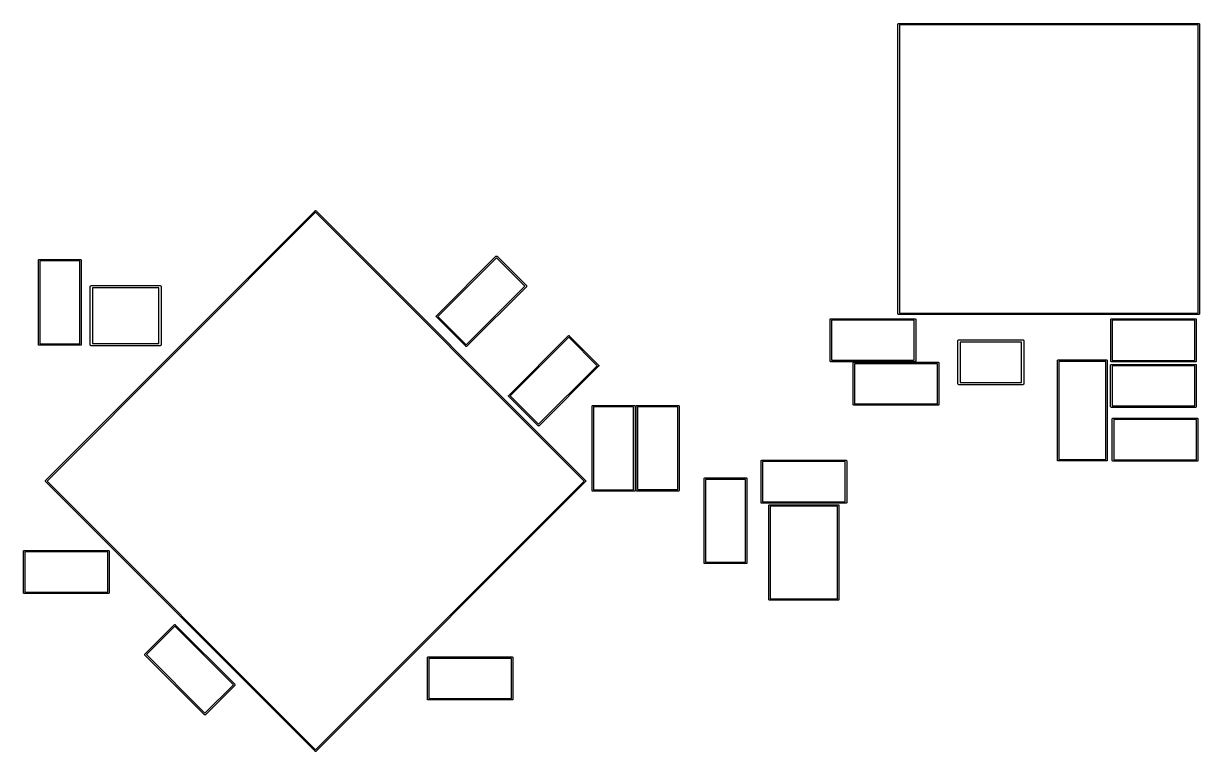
# Model space of a CAD drawing. Extents: x 77 to 259, y -226 to -51.
# Drawn here: x 119.53 to 160.87, y -76.23 to -50.66 of the extents above; entities that cross this region are included whole.
import ezdxf

# ---------------------------------------------------------------- set-up
doc = ezdxf.new("R2010")
doc.units = 0
doc.layers.add('BLACK', color=7, linetype='CONTINUOUS')

msp = doc.modelspace()

# ---------------------------------------------------------------- linework, layer by layer
at = {"layer": 'BLACK', "linetype": 'CONTINUOUS'}
for p, q in [((150.272, -50.6767), (150.274, -50.672)), ((150.272, -50.6816), (150.272, -50.6767)), ((150.272, -50.6828), (150.272, -50.6816)), ((150.272, -60.8504), (150.272, -50.6828)), ((150.274, -50.672), (150.276, -50.6676)), ((150.276, -50.6676), (150.279, -50.6638)), ((150.279, -50.6638), (150.283, -50.6607)), ((150.283, -50.6607), (150.287, -50.6584)), ((150.287, -50.6584), (150.292, -50.657)), ((150.292, -50.657), (150.296, -50.6566)), ((150.296, -50.6566), (150.297, -50.6565)), ((150.296, -50.6566), (150.296, -50.6566)), ((150.297, -50.6565), (150.298, -50.6566)), ((150.298, -50.6566), (160.846, -50.6566)), ((150.322, -50.7066), (150.322, -60.8266)), ((160.822, -50.7066), (150.322, -50.7066)), ((160.822, -60.8266), (160.822, -50.7066)), ((160.846, -50.6566), (160.847, -50.6565)), ((160.847, -50.6565), (160.848, -50.6566)), ((160.848, -50.6566), (160.852, -50.657)), ((160.852, -50.657), (160.856, -50.6584)), ((160.856, -50.6584), (160.861, -50.6607)), ((160.861, -50.6607), (160.865, -50.6638)), ((160.865, -50.6638), (160.868, -50.6676)), ((160.868, -50.6676), (160.87, -50.672)), ((160.87, -50.672), (160.871, -50.6767)), ((160.871, -50.6767), (160.872, -50.6816)), ((160.872, -50.6816), (160.872, -50.6828)), ((160.872, -50.6828), (160.872, -60.8504)), ((120.302, -66.7073), (129.775, -57.2337)), ((129.794, -57.2859), (120.354, -66.7258)), ((129.775, -57.2337), (129.776, -57.2328)), ((129.776, -57.2328), (129.777, -57.232)), ((129.777, -57.232), (129.78, -57.2297)), ((129.777, -57.232), (129.777, -57.232)), ((129.78, -57.2297), (129.784, -57.2274)), ((129.784, -57.2274), (129.789, -57.2259)), ((129.789, -57.2259), (129.794, -57.2254)), ((129.794, -57.2254), (129.794, -57.2254)), ((129.794, -57.2254), (129.799, -57.2259)), ((139.234, -66.7258), (129.794, -57.2859)), ((129.799, -57.2259), (129.804, -57.2274)), ((129.804, -57.2274), (129.808, -57.2297)), ((129.808, -57.2297), (129.812, -57.2328)), ((129.812, -57.2328), (129.813, -57.2338)), ((129.813, -57.2338), (139.286, -66.7073)), ((120.047, -58.972), (120.048, -58.9671)), ((120.047, -58.9732), (120.047, -58.972)), ((120.047, -61.9308), (120.047, -58.9732)), ((120.048, -58.9671), (120.049, -58.9624)), ((120.049, -58.9624), (120.052, -58.958)), ((120.052, -58.958), (120.055, -58.9542)), ((120.055, -58.9542), (120.058, -58.9511)), ((120.058, -58.9511), (120.063, -58.9488)), ((120.063, -58.9488), (120.067, -58.9474)), ((120.067, -58.9474), (120.071, -58.947)), ((120.071, -58.947), (120.072, -58.9469)), ((120.071, -58.947), (120.071, -58.947)), ((120.072, -58.9469), (120.074, -58.947)), ((120.074, -58.947), (121.531, -58.947)), ((120.097, -58.997), (120.097, -61.907)), ((121.507, -58.997), (120.097, -58.997)), ((121.507, -61.907), (121.507, -58.997)), ((121.531, -58.947), (121.532, -58.9469)), ((121.532, -58.9469), (121.534, -58.947)), ((121.534, -58.947), (121.534, -58.947)), ((121.534, -58.947), (121.537, -58.9474)), ((121.537, -58.9474), (121.542, -58.9488)), ((121.542, -58.9488), (121.546, -58.9511)), ((121.546, -58.9511), (121.55, -58.9542)), ((121.55, -58.9542), (121.553, -58.958)), ((121.553, -58.958), (121.556, -58.9624)), ((121.556, -58.9624), (121.557, -58.9671)), ((121.557, -58.9671), (121.558, -58.972)), ((121.558, -58.972), (121.557, -58.9732)), ((121.557, -58.9732), (121.557, -61.9308)), ((134.046, -60.9238), (136.137, -58.8325)), ((136.156, -58.8846), (134.098, -60.9423)), ((136.137, -58.8325), (136.138, -58.8315)), ((136.138, -58.8315), (136.139, -58.8308)), ((136.139, -58.8307), (136.142, -58.8284)), ((136.139, -58.8308), (136.139, -58.8307)), ((136.142, -58.8284), (136.146, -58.8261)), ((136.146, -58.8261), (136.151, -58.8246)), ((136.151, -58.8246), (136.156, -58.8242)), ((136.156, -58.8242), (136.16, -58.8246)), ((137.153, -59.8817), (136.156, -58.8846)), ((136.16, -58.8246), (136.165, -58.8261)), ((136.165, -58.8261), (136.169, -58.8284)), ((136.169, -58.8284), (136.173, -58.8315)), ((136.173, -58.8315), (136.174, -58.8325)), ((136.174, -58.8325), (137.205, -59.8631)), ((121.869, -59.9028), (121.87, -59.895)), ((121.869, -59.9048), (121.869, -59.9028)), ((121.869, -61.9328), (121.869, -59.9048)), ((121.87, -59.895), (121.872, -59.8874)), ((121.872, -59.8874), (121.876, -59.8805)), ((121.876, -59.8805), (121.881, -59.8744)), ((121.881, -59.8744), (121.887, -59.8694)), ((121.887, -59.8694), (121.894, -59.8657)), ((121.894, -59.8657), (121.901, -59.8634)), ((121.901, -59.8634), (121.907, -59.8628)), ((121.907, -59.8628), (121.909, -59.8626)), ((121.909, -59.8626), (121.911, -59.8628)), ((121.911, -59.8628), (124.32, -59.8628)), ((121.949, -59.9428), (121.949, -61.8948)), ((124.282, -59.9428), (121.949, -59.9428)), ((124.282, -61.8948), (124.282, -59.9428)), ((124.32, -59.8628), (124.322, -59.8626)), ((124.322, -59.8626), (124.324, -59.8628)), ((124.324, -59.8628), (124.33, -59.8634)), ((124.33, -59.8634), (124.337, -59.8657)), ((124.337, -59.8657), (124.344, -59.8694)), ((124.344, -59.8694), (124.35, -59.8744)), ((124.35, -59.8744), (124.355, -59.8805)), ((124.355, -59.8805), (124.359, -59.8874)), ((124.359, -59.8874), (124.361, -59.895)), ((124.361, -59.895), (124.362, -59.9028)), ((124.362, -59.9028), (124.362, -59.9048)), ((124.362, -59.9048), (124.362, -61.9328)), ((135.095, -61.9393), (137.153, -59.8817)), ((137.205, -59.9002), (135.113, -61.9915)), ((137.205, -59.8631), (137.206, -59.8639)), ((137.206, -59.8994), (137.205, -59.9002)), ((137.206, -59.8639), (137.206, -59.8648)), ((137.206, -59.8648), (137.206, -59.8648)), ((137.206, -59.8648), (137.209, -59.8677)), ((137.209, -59.8956), (137.206, -59.8985)), ((137.206, -59.8985), (137.206, -59.8985)), ((137.206, -59.8985), (137.206, -59.8994)), ((137.209, -59.8677), (137.21, -59.8694)), ((137.211, -59.8913), (137.209, -59.8956)), ((137.21, -59.8694), (137.211, -59.872)), ((137.211, -59.872), (137.213, -59.8768)), ((137.213, -59.8866), (137.211, -59.8913)), ((137.213, -59.8768), (137.213, -59.8817)), ((137.213, -59.8817), (137.213, -59.8866)), ((134.037, -60.9423), (134.038, -60.9374)), ((134.038, -60.9472), (134.037, -60.9423)), ((134.038, -60.9374), (134.039, -60.9327)), ((134.039, -60.9519), (134.038, -60.9472)), ((134.039, -60.9327), (134.042, -60.9284)), ((134.042, -60.9563), (134.039, -60.9519)), ((134.042, -60.9284), (134.044, -60.9255)), ((134.045, -60.9601), (134.042, -60.9563)), ((134.044, -60.9255), (134.045, -60.9246)), ((134.045, -60.9246), (134.046, -60.9238)), ((134.046, -60.9609), (134.045, -60.9601)), ((135.076, -61.9915), (134.046, -60.9609)), ((134.098, -60.9423), (135.095, -61.9393)), ((147.884, -61.0504), (147.885, -61.0455)), ((147.885, -61.0516), (147.884, -61.0504)), ((147.885, -61.0455), (147.886, -61.0408)), ((147.885, -62.5092), (147.885, -61.0516)), ((147.886, -61.0408), (147.889, -61.0365)), ((147.889, -61.0365), (147.892, -61.0327)), ((147.892, -61.0327), (147.896, -61.0295)), ((147.896, -61.0295), (147.9, -61.0272)), ((147.9, -61.0272), (147.905, -61.0258)), ((147.905, -61.0258), (147.908, -61.0254)), ((147.908, -61.0254), (147.91, -61.0253)), ((147.908, -61.0254), (147.908, -61.0254)), ((147.91, -61.0253), (147.911, -61.0254)), ((147.911, -61.0254), (150.868, -61.0254)), ((147.935, -61.0754), (147.935, -62.4854)), ((150.845, -61.0754), (147.935, -61.0754)), ((150.272, -60.8516), (150.272, -60.8504)), ((150.272, -60.8565), (150.272, -60.8516)), ((150.274, -60.8612), (150.272, -60.8565)), ((150.276, -60.8656), (150.274, -60.8612)), ((150.279, -60.8694), (150.276, -60.8656)), ((150.283, -60.8725), (150.279, -60.8694)), ((150.287, -60.8748), (150.283, -60.8725)), ((150.292, -60.8762), (150.287, -60.8748)), ((150.297, -60.8767), (150.292, -60.8762)), ((150.298, -60.8766), (150.297, -60.8767)), ((160.846, -60.8766), (150.298, -60.8766)), ((150.322, -60.8266), (160.822, -60.8266)), ((150.845, -62.4854), (150.845, -61.0754)), ((150.868, -61.0254), (150.87, -61.0253)), ((150.87, -61.0253), (150.871, -61.0254)), ((150.871, -61.0254), (150.871, -61.0254)), ((150.871, -61.0254), (150.875, -61.0258)), ((150.875, -61.0258), (150.879, -61.0272)), ((150.879, -61.0272), (150.884, -61.0295)), ((150.884, -61.0295), (150.887, -61.0327)), ((150.887, -61.0327), (150.89, -61.0365)), ((150.89, -61.0365), (150.893, -61.0408)), ((150.893, -61.0408), (150.894, -61.0455)), ((150.894, -61.0455), (150.895, -61.0504)), ((150.895, -61.0504), (150.895, -61.0516)), ((150.895, -61.0516), (150.895, -62.5092)), ((157.751, -61.0481), (157.753, -61.0433)), ((157.751, -61.053), (157.751, -61.0481)), ((157.751, -61.0542), (157.751, -61.053)), ((157.751, -62.5117), (157.751, -61.0542)), ((157.753, -61.0433), (157.755, -61.039)), ((157.755, -61.039), (157.758, -61.0352)), ((157.758, -61.0352), (157.762, -61.0321)), ((157.762, -61.0321), (157.766, -61.0298)), ((157.766, -61.0298), (157.771, -61.0283)), ((157.771, -61.0283), (157.775, -61.028)), ((157.775, -61.028), (157.776, -61.0278)), ((157.775, -61.028), (157.775, -61.028)), ((157.776, -61.0278), (157.777, -61.028)), ((157.777, -61.028), (160.735, -61.028)), ((157.801, -61.078), (157.801, -62.488)), ((160.711, -61.078), (157.801, -61.078)), ((160.711, -62.488), (160.711, -61.078)), ((160.735, -61.028), (160.736, -61.0278)), ((160.736, -61.0278), (160.737, -61.028)), ((160.737, -61.028), (160.737, -61.028)), ((160.737, -61.028), (160.741, -61.0283)), ((160.741, -61.0283), (160.745, -61.0298)), ((160.745, -61.0298), (160.75, -61.0321)), ((160.75, -61.0321), (160.754, -61.0352)), ((160.754, -61.0352), (160.757, -61.039)), ((160.757, -61.039), (160.759, -61.0433)), ((160.759, -61.0433), (160.76, -61.0481)), ((160.76, -61.0481), (160.761, -61.053)), ((160.761, -61.053), (160.761, -61.0542)), ((160.761, -61.0542), (160.761, -62.5117)), ((160.847, -60.8767), (160.846, -60.8766)), ((160.848, -60.8766), (160.847, -60.8767)), ((160.852, -60.8762), (160.848, -60.8766)), ((160.848, -60.8766), (160.848, -60.8766)), ((160.856, -60.8748), (160.852, -60.8762)), ((160.861, -60.8725), (160.856, -60.8748)), ((160.865, -60.8694), (160.861, -60.8725)), ((160.868, -60.8656), (160.865, -60.8694)), ((160.87, -60.8612), (160.868, -60.8656)), ((160.871, -60.8565), (160.87, -60.8612)), ((160.872, -60.8516), (160.871, -60.8565)), ((160.872, -60.8504), (160.872, -60.8516)), ((120.047, -61.932), (120.047, -61.9308)), ((120.048, -61.9369), (120.047, -61.932)), ((120.049, -61.9416), (120.048, -61.9369)), ((120.052, -61.946), (120.049, -61.9416)), ((120.055, -61.9498), (120.052, -61.946)), ((120.058, -61.9529), (120.055, -61.9498)), ((120.063, -61.9552), (120.058, -61.9529)), ((120.067, -61.9566), (120.063, -61.9552)), ((120.072, -61.9571), (120.067, -61.9566)), ((120.074, -61.957), (120.072, -61.9571)), ((121.531, -61.957), (120.074, -61.957)), ((120.097, -61.907), (121.507, -61.907)), ((121.532, -61.9571), (121.531, -61.957)), ((121.537, -61.9566), (121.532, -61.9571)), ((121.542, -61.9552), (121.537, -61.9566)), ((121.546, -61.9529), (121.542, -61.9552)), ((121.55, -61.9498), (121.546, -61.9529)), ((121.553, -61.946), (121.55, -61.9498)), ((121.556, -61.9416), (121.553, -61.946)), ((121.557, -61.9369), (121.556, -61.9416)), ((121.557, -61.9308), (121.558, -61.932)), ((121.558, -61.932), (121.557, -61.9332)), ((121.557, -61.9332), (121.557, -61.9332)), ((121.557, -61.9332), (121.557, -61.9369)), ((121.869, -61.9348), (121.869, -61.9328)), ((121.87, -61.9426), (121.869, -61.9348)), ((121.872, -61.9502), (121.87, -61.9426)), ((121.876, -61.9571), (121.872, -61.9502)), ((121.881, -61.9632), (121.876, -61.9571)), ((121.887, -61.9682), (121.881, -61.9632)), ((121.894, -61.9719), (121.887, -61.9682)), ((121.901, -61.9742), (121.894, -61.9719)), ((121.907, -61.9748), (121.901, -61.9742)), ((121.909, -61.975), (121.907, -61.9748)), ((121.911, -61.9748), (121.909, -61.975)), ((124.32, -61.9748), (121.911, -61.9748)), ((121.949, -61.8948), (124.282, -61.8948)), ((124.322, -61.975), (124.32, -61.9748)), ((124.324, -61.9748), (124.322, -61.975)), ((124.33, -61.9742), (124.324, -61.9748)), ((124.337, -61.9719), (124.33, -61.9742)), ((124.344, -61.9682), (124.337, -61.9719)), ((124.35, -61.9632), (124.344, -61.9682)), ((124.355, -61.9571), (124.35, -61.9632)), ((124.359, -61.9502), (124.355, -61.9571)), ((124.361, -61.9426), (124.359, -61.9502)), ((124.362, -61.9348), (124.361, -61.9426)), ((124.362, -61.9328), (124.362, -61.9348)), ((135.077, -61.9925), (135.076, -61.9915)), ((135.078, -61.9932), (135.077, -61.9925)), ((135.081, -61.9956), (135.078, -61.9932)), ((135.078, -61.9932), (135.078, -61.9932)), ((135.085, -61.9979), (135.081, -61.9956)), ((135.09, -61.9993), (135.085, -61.9979)), ((135.095, -61.9998), (135.09, -61.9993)), ((135.1, -61.9993), (135.095, -61.9998)), ((135.095, -61.9998), (135.095, -61.9998)), ((135.104, -61.9979), (135.1, -61.9993)), ((135.109, -61.9956), (135.104, -61.9979)), ((135.112, -61.9932), (135.109, -61.9956)), ((135.113, -61.9925), (135.112, -61.9932)), ((135.113, -61.9915), (135.113, -61.9925)), ((136.586, -63.7178), (138.677, -61.6265)), ((138.696, -61.6786), (136.638, -63.7363)), ((138.677, -61.6265), (138.678, -61.6255)), ((138.678, -61.6255), (138.679, -61.6248)), ((138.679, -61.6247), (138.682, -61.6224)), ((138.679, -61.6248), (138.679, -61.6247)), ((138.682, -61.6224), (138.686, -61.6201)), ((138.686, -61.6201), (138.691, -61.6186)), ((138.691, -61.6186), (138.696, -61.6182)), ((138.696, -61.6182), (138.7, -61.6186)), ((139.693, -62.6757), (138.696, -61.6786)), ((138.7, -61.6186), (138.705, -61.6201)), ((138.705, -61.6201), (138.709, -61.6224)), ((138.709, -61.6224), (138.713, -61.6255)), ((138.713, -61.6255), (138.714, -61.6265)), ((138.714, -61.6265), (139.745, -62.6571)), ((152.38, -61.7953), (152.383, -61.7877)), ((152.38, -61.8011), (152.38, -61.7953)), ((152.38, -61.8025), (152.38, -61.8011)), ((152.38, -61.8045), (152.38, -61.8025)), ((152.38, -61.8065), (152.38, -61.8045)), ((152.38, -63.3051), (152.38, -61.8065)), ((152.383, -61.7877), (152.386, -61.7808)), ((152.386, -61.7808), (152.391, -61.7747)), ((152.391, -61.7747), (152.398, -61.7697)), ((152.398, -61.7697), (152.404, -61.766)), ((152.404, -61.766), (152.412, -61.7637)), ((152.412, -61.7637), (152.42, -61.7629)), ((152.42, -61.7629), (152.428, -61.7637)), ((152.428, -61.7637), (152.43, -61.7645)), ((152.43, -61.7645), (154.632, -61.7645)), ((152.46, -61.8445), (152.46, -63.2631)), ((154.615, -61.8445), (152.46, -61.8445)), ((154.615, -63.2631), (154.615, -61.8445)), ((154.632, -61.7645), (154.638, -61.7651)), ((154.638, -61.7651), (154.64, -61.7659)), ((154.64, -61.7659), (154.647, -61.7637)), ((154.647, -61.7637), (154.655, -61.7629)), ((154.655, -61.7629), (154.663, -61.7637)), ((154.663, -61.7637), (154.67, -61.766)), ((154.67, -61.766), (154.677, -61.7697)), ((154.677, -61.7697), (154.684, -61.7747)), ((154.684, -61.7747), (154.688, -61.7808)), ((154.688, -61.7808), (154.692, -61.7877)), ((154.692, -61.7877), (154.695, -61.7953)), ((154.695, -61.7953), (154.695, -61.8011)), ((154.695, -61.8011), (154.695, -63.3011)), ((137.635, -64.7333), (139.693, -62.6757)), ((139.745, -62.6942), (137.653, -64.7855)), ((139.745, -62.6571), (139.746, -62.6579)), ((139.746, -62.6934), (139.745, -62.6942)), ((139.746, -62.6579), (139.746, -62.6588)), ((139.746, -62.6588), (139.746, -62.6588)), ((139.746, -62.6588), (139.749, -62.6617)), ((139.749, -62.6896), (139.746, -62.6925)), ((139.746, -62.6925), (139.746, -62.6925)), ((139.746, -62.6925), (139.746, -62.6934)), ((139.749, -62.6617), (139.749, -62.6628)), ((139.749, -62.6628), (139.751, -62.666)), ((139.751, -62.6853), (139.749, -62.6896)), ((139.751, -62.666), (139.753, -62.6708)), ((139.753, -62.6806), (139.751, -62.6853)), ((139.753, -62.6708), (139.753, -62.6757)), ((139.753, -62.6757), (139.753, -62.6806)), ((147.884, -62.5104), (147.885, -62.5092)), ((147.885, -62.5153), (147.884, -62.5104)), ((147.886, -62.52), (147.885, -62.5153)), ((147.889, -62.5244), (147.886, -62.52)), ((147.892, -62.5282), (147.889, -62.5244)), ((147.896, -62.5313), (147.892, -62.5282)), ((147.9, -62.5336), (147.896, -62.5313)), ((147.905, -62.5351), (147.9, -62.5336)), ((147.91, -62.5355), (147.905, -62.5351)), ((147.911, -62.5354), (147.91, -62.5355)), ((150.868, -62.5354), (147.911, -62.5354)), ((147.935, -62.4854), (150.845, -62.4854)), ((148.697, -62.5795), (148.698, -62.5746)), ((148.697, -62.5807), (148.697, -62.5795)), ((148.697, -64.0383), (148.697, -62.5807)), ((148.698, -62.5746), (148.699, -62.5699)), ((148.699, -62.5699), (148.702, -62.5655)), ((148.702, -62.5655), (148.705, -62.5617)), ((148.705, -62.5617), (148.708, -62.5586)), ((148.708, -62.5586), (148.713, -62.5563)), ((148.713, -62.5563), (148.717, -62.5549)), ((148.717, -62.5549), (148.721, -62.5545)), ((148.721, -62.5545), (148.722, -62.5544)), ((148.721, -62.5545), (148.721, -62.5545)), ((148.722, -62.5544), (148.724, -62.5545)), ((148.724, -62.5545), (151.681, -62.5545)), ((148.747, -62.6045), (148.747, -64.0145)), ((151.657, -62.6045), (148.747, -62.6045)), ((150.87, -62.5355), (150.868, -62.5354)), ((150.875, -62.5351), (150.87, -62.5355)), ((150.879, -62.5336), (150.875, -62.5351)), ((150.884, -62.5313), (150.879, -62.5336)), ((150.887, -62.5282), (150.884, -62.5313)), ((150.89, -62.5244), (150.887, -62.5282)), ((150.893, -62.52), (150.89, -62.5244)), ((150.894, -62.5153), (150.893, -62.52)), ((150.895, -62.5116), (150.894, -62.5153)), ((150.895, -62.5092), (150.895, -62.5104)), ((150.895, -62.5104), (150.895, -62.5116)), ((150.895, -62.5116), (150.895, -62.5116)), ((151.657, -64.0145), (151.657, -62.6045)), ((151.681, -62.5545), (151.682, -62.5544)), ((151.682, -62.5544), (151.684, -62.5545)), ((151.684, -62.5545), (151.684, -62.5545)), ((151.684, -62.5545), (151.687, -62.5549)), ((151.687, -62.5549), (151.692, -62.5563)), ((151.692, -62.5563), (151.696, -62.5586)), ((151.696, -62.5586), (151.7, -62.5617)), ((151.7, -62.5617), (151.703, -62.5655)), ((151.703, -62.5655), (151.706, -62.5699)), ((151.706, -62.5699), (151.707, -62.5746)), ((151.707, -62.5746), (151.708, -62.5795)), ((151.708, -62.5795), (151.707, -62.5807)), ((151.707, -62.5807), (151.707, -64.0383)), ((155.876, -62.4926), (155.878, -62.4879)), ((155.876, -62.4975), (155.876, -62.4926)), ((155.876, -62.4988), (155.876, -62.4975)), ((155.876, -65.9963), (155.876, -62.4988)), ((155.878, -62.4879), (155.88, -62.4836)), ((155.88, -62.4836), (155.883, -62.4798)), ((155.883, -62.4798), (155.887, -62.4767)), ((155.887, -62.4767), (155.891, -62.4743)), ((155.891, -62.4743), (155.896, -62.4729)), ((155.896, -62.4729), (155.9, -62.4725)), ((155.9, -62.4725), (155.901, -62.4724)), ((155.9, -62.4725), (155.9, -62.4725)), ((155.901, -62.4724), (155.902, -62.4725)), ((155.902, -62.4725), (157.6, -62.4725)), ((155.926, -62.5225), (155.926, -65.9725)), ((157.576, -62.5225), (155.926, -62.5225)), ((157.576, -65.9725), (157.576, -62.5225)), ((157.6, -62.4725), (157.601, -62.4724)), ((157.601, -62.4724), (157.602, -62.4725)), ((157.602, -62.4725), (157.602, -62.4725)), ((157.602, -62.4725), (157.606, -62.4729)), ((157.606, -62.4729), (157.611, -62.4743)), ((157.611, -62.4743), (157.615, -62.4767)), ((157.615, -62.4767), (157.619, -62.4798)), ((157.619, -62.4798), (157.622, -62.4836)), ((157.622, -62.4836), (157.624, -62.4879)), ((157.624, -62.4879), (157.626, -62.4926)), ((157.626, -62.4926), (157.626, -62.4975)), ((157.626, -62.4975), (157.626, -62.4988)), ((157.626, -62.4988), (157.626, -65.9963)), ((157.748, -62.6532), (157.749, -62.6483)), ((157.748, -62.6544), (157.748, -62.6532)), ((157.748, -64.1119), (157.748, -62.6544)), ((157.749, -62.6483), (157.75, -62.6435)), ((157.75, -62.6435), (157.752, -62.6392)), ((157.751, -62.513), (157.751, -62.5117)), ((157.751, -62.5179), (157.751, -62.513)), ((157.753, -62.5226), (157.751, -62.5179)), ((157.752, -62.6392), (157.755, -62.6354)), ((157.755, -62.5269), (157.753, -62.5226)), ((157.756, -62.5282), (157.755, -62.5269)), ((157.755, -62.6354), (157.759, -62.6323)), ((157.758, -62.5307), (157.756, -62.5282)), ((157.762, -62.5338), (157.758, -62.5307)), ((157.759, -62.6323), (157.764, -62.63)), ((157.766, -62.5362), (157.762, -62.5338)), ((157.764, -62.63), (157.768, -62.6285)), ((157.771, -62.5376), (157.766, -62.5362)), ((157.768, -62.6285), (157.772, -62.6282)), ((157.776, -62.5381), (157.771, -62.5376)), ((157.772, -62.6282), (157.773, -62.628)), ((157.772, -62.6282), (157.772, -62.6282)), ((157.773, -62.628), (157.774, -62.6282)), ((157.774, -62.6282), (160.732, -62.6282)), ((157.777, -62.538), (157.776, -62.5381)), ((160.735, -62.538), (157.777, -62.538)), ((157.798, -62.6782), (157.798, -64.0882)), ((160.708, -62.6782), (157.798, -62.6782)), ((157.801, -62.488), (160.711, -62.488)), ((160.708, -64.0882), (160.708, -62.6782)), ((160.732, -62.6282), (160.733, -62.628)), ((160.733, -62.628), (160.734, -62.6282)), ((160.734, -62.6282), (160.734, -62.6282)), ((160.734, -62.6282), (160.738, -62.6285)), ((160.736, -62.5381), (160.735, -62.538)), ((160.741, -62.5376), (160.736, -62.5381)), ((160.738, -62.6285), (160.743, -62.63)), ((160.745, -62.5362), (160.741, -62.5376)), ((160.743, -62.63), (160.747, -62.6323)), ((160.75, -62.5338), (160.745, -62.5362)), ((160.747, -62.6323), (160.751, -62.6354)), ((160.754, -62.5307), (160.75, -62.5338)), ((160.751, -62.6354), (160.754, -62.6392)), ((160.757, -62.5269), (160.754, -62.5307)), ((160.754, -62.6392), (160.756, -62.6435)), ((160.756, -62.6435), (160.758, -62.6483)), ((160.759, -62.5226), (160.757, -62.5269)), ((160.758, -62.6483), (160.758, -62.6532)), ((160.758, -62.6532), (160.758, -62.6544)), ((160.758, -62.6544), (160.758, -64.1119)), ((160.76, -62.5179), (160.759, -62.5226)), ((160.761, -62.5142), (160.76, -62.5179)), ((160.761, -62.5117), (160.761, -62.513)), ((160.761, -62.513), (160.761, -62.5142)), ((160.761, -62.5142), (160.761, -62.5142)), ((152.38, -63.3109), (152.38, -63.3051)), ((152.383, -63.3185), (152.38, -63.3109)), ((152.386, -63.3254), (152.383, -63.3185)), ((152.391, -63.3315), (152.386, -63.3254)), ((152.398, -63.3365), (152.391, -63.3315)), ((152.404, -63.3402), (152.398, -63.3365)), ((152.412, -63.3425), (152.404, -63.3402)), ((152.42, -63.3433), (152.412, -63.3425)), ((152.428, -63.3425), (152.42, -63.3433)), ((152.433, -63.341), (152.428, -63.3425)), ((152.437, -63.3425), (152.433, -63.341)), ((152.443, -63.3431), (152.437, -63.3425)), ((154.653, -63.3431), (152.443, -63.3431)), ((152.46, -63.2631), (154.615, -63.2631)), ((154.655, -63.3433), (154.653, -63.3431)), ((154.657, -63.3431), (154.655, -63.3433)), ((154.663, -63.3425), (154.657, -63.3431)), ((154.67, -63.3402), (154.663, -63.3425)), ((154.677, -63.3365), (154.67, -63.3402)), ((154.684, -63.3315), (154.677, -63.3365)), ((154.688, -63.3254), (154.684, -63.3315)), ((154.692, -63.3185), (154.688, -63.3254)), ((154.695, -63.3109), (154.692, -63.3185)), ((154.695, -63.3011), (154.695, -63.3031)), ((154.695, -63.3031), (154.695, -63.3109)), ((136.577, -63.7363), (136.578, -63.7314)), ((136.578, -63.7412), (136.577, -63.7363)), ((136.578, -63.7314), (136.579, -63.7267)), ((136.579, -63.7459), (136.578, -63.7412)), ((136.579, -63.7267), (136.582, -63.7224)), ((136.582, -63.7503), (136.579, -63.7459)), ((136.582, -63.7224), (136.584, -63.7195)), ((136.585, -63.7541), (136.582, -63.7503)), ((136.584, -63.7195), (136.585, -63.7186)), ((136.585, -63.7186), (136.586, -63.7178)), ((136.586, -63.7549), (136.585, -63.7541)), ((137.616, -64.7855), (136.586, -63.7549)), ((136.638, -63.7363), (137.635, -64.7333)), ((139.518, -64.0876), (139.521, -64.0833)), ((139.521, -64.0833), (139.524, -64.0795)), ((139.524, -64.0795), (139.528, -64.0763)), ((139.528, -64.0763), (139.532, -64.074)), ((139.532, -64.074), (139.537, -64.0726)), ((139.537, -64.0726), (139.54, -64.0722)), ((139.54, -64.0722), (139.541, -64.0721)), ((139.54, -64.0722), (139.54, -64.0722)), ((139.541, -64.0721), (139.543, -64.0722)), ((139.543, -64.0722), (141, -64.0722)), ((141, -64.0722), (141.001, -64.0721)), ((141.001, -64.0721), (141.003, -64.0722)), ((141.003, -64.0722), (141.003, -64.0722)), ((141.003, -64.0722), (141.006, -64.0726)), ((141.006, -64.0726), (141.011, -64.074)), ((141.011, -64.074), (141.015, -64.0763)), ((141.015, -64.0763), (141.019, -64.0795)), ((141.019, -64.0795), (141.022, -64.0833)), ((141.022, -64.0833), (141.025, -64.0876)), ((141.066, -64.0902), (141.068, -64.0855)), ((141.068, -64.0855), (141.07, -64.0811)), ((141.07, -64.0811), (141.073, -64.0773)), ((141.073, -64.0773), (141.077, -64.0742)), ((141.077, -64.0742), (141.081, -64.0719)), ((141.081, -64.0719), (141.086, -64.0704)), ((141.086, -64.0704), (141.09, -64.0701)), ((141.09, -64.0701), (141.091, -64.07)), ((141.09, -64.0701), (141.09, -64.0701)), ((141.091, -64.07), (141.092, -64.0701)), ((141.092, -64.0701), (142.55, -64.0701)), ((142.55, -64.0701), (142.551, -64.07)), ((142.551, -64.07), (142.552, -64.0701)), ((142.552, -64.0701), (142.552, -64.0701)), ((142.552, -64.0701), (142.556, -64.0704)), ((142.556, -64.0704), (142.561, -64.0719)), ((142.561, -64.0719), (142.565, -64.0742)), ((142.565, -64.0742), (142.569, -64.0773)), ((142.569, -64.0773), (142.572, -64.0811)), ((142.572, -64.0811), (142.574, -64.0855)), ((142.574, -64.0855), (142.576, -64.0902)), ((148.697, -64.0395), (148.697, -64.0383)), ((148.698, -64.0444), (148.697, -64.0395)), ((148.699, -64.0491), (148.698, -64.0444)), ((148.702, -64.0535), (148.699, -64.0491)), ((148.705, -64.0573), (148.702, -64.0535)), ((148.708, -64.0604), (148.705, -64.0573)), ((148.713, -64.0627), (148.708, -64.0604)), ((148.717, -64.0641), (148.713, -64.0627)), ((148.722, -64.0646), (148.717, -64.0641)), ((148.724, -64.0645), (148.722, -64.0646)), ((151.681, -64.0645), (148.724, -64.0645)), ((148.747, -64.0145), (151.657, -64.0145)), ((151.682, -64.0646), (151.681, -64.0645)), ((151.687, -64.0641), (151.682, -64.0646)), ((151.692, -64.0627), (151.687, -64.0641)), ((151.696, -64.0604), (151.692, -64.0627)), ((151.7, -64.0573), (151.696, -64.0604)), ((151.703, -64.0535), (151.7, -64.0573)), ((151.706, -64.0491), (151.703, -64.0535)), ((151.707, -64.0444), (151.706, -64.0491)), ((151.707, -64.0383), (151.708, -64.0395)), ((151.708, -64.0395), (151.707, -64.0407)), ((151.707, -64.0407), (151.707, -64.0407)), ((151.707, -64.0407), (151.707, -64.0444)), ((139.516, -64.0972), (139.517, -64.0923)), ((139.517, -64.0984), (139.516, -64.0972)), ((139.517, -64.0923), (139.518, -64.0876)), ((139.517, -67.056), (139.517, -64.0984)), ((139.566, -64.1222), (139.566, -67.0322)), ((140.976, -64.1222), (139.566, -64.1222)), ((140.977, -67.0322), (140.976, -64.1222)), ((141.025, -64.0876), (141.026, -64.0923)), ((141.026, -64.0923), (141.027, -64.0972)), ((141.027, -64.0972), (141.026, -64.0984)), ((141.026, -64.0984), (141.026, -67.056)), ((141.066, -64.0951), (141.066, -64.0902)), ((141.066, -64.0963), (141.066, -64.0951)), ((141.066, -67.0539), (141.066, -64.0963)), ((141.116, -64.1201), (141.116, -67.0301)), ((142.526, -64.1201), (141.116, -64.1201)), ((142.526, -67.0301), (142.526, -64.1201)), ((142.576, -64.0902), (142.576, -64.0951)), ((142.576, -64.0951), (142.576, -64.0963)), ((142.576, -64.0963), (142.576, -67.0539)), ((157.748, -64.1132), (157.748, -64.1119)), ((157.749, -64.1181), (157.748, -64.1132)), ((157.75, -64.1228), (157.749, -64.1181)), ((157.752, -64.1271), (157.75, -64.1228)), ((157.755, -64.1309), (157.752, -64.1271)), ((157.759, -64.134), (157.755, -64.1309)), ((157.764, -64.1364), (157.759, -64.134)), ((157.768, -64.1378), (157.764, -64.1364)), ((157.773, -64.1383), (157.768, -64.1378)), ((157.774, -64.1382), (157.773, -64.1383)), ((160.732, -64.1382), (157.774, -64.1382)), ((157.798, -64.0882), (160.708, -64.0882)), ((160.733, -64.1383), (160.732, -64.1382)), ((160.738, -64.1378), (160.733, -64.1383)), ((160.743, -64.1364), (160.738, -64.1378)), ((160.747, -64.134), (160.743, -64.1364)), ((160.751, -64.1309), (160.747, -64.134)), ((160.754, -64.1271), (160.751, -64.1309)), ((160.756, -64.1228), (160.754, -64.1271)), ((160.758, -64.1181), (160.756, -64.1228)), ((160.758, -64.1119), (160.758, -64.1132)), ((160.758, -64.1132), (160.758, -64.1144)), ((160.758, -64.1144), (160.758, -64.1144)), ((160.758, -64.1144), (160.758, -64.1181)), ((137.617, -64.7865), (137.616, -64.7855)), ((137.618, -64.7872), (137.617, -64.7865)), ((137.621, -64.7896), (137.618, -64.7872)), ((137.618, -64.7872), (137.618, -64.7872)), ((137.625, -64.7919), (137.621, -64.7896)), ((137.63, -64.7933), (137.625, -64.7919)), ((137.635, -64.7938), (137.63, -64.7933)), ((137.64, -64.7933), (137.635, -64.7938)), ((137.635, -64.7938), (137.635, -64.7938)), ((137.644, -64.7919), (137.64, -64.7933)), ((137.649, -64.7896), (137.644, -64.7919)), ((137.652, -64.7872), (137.649, -64.7896)), ((137.653, -64.7865), (137.652, -64.7872)), ((137.653, -64.7855), (137.653, -64.7865)), ((157.806, -64.538), (157.808, -64.5333)), ((157.806, -64.5429), (157.806, -64.538)), ((157.806, -64.5441), (157.806, -64.5429)), ((157.806, -66.0017), (157.806, -64.5441)), ((157.808, -64.5333), (157.81, -64.529)), ((157.81, -64.529), (157.813, -64.5252)), ((157.813, -64.5252), (157.817, -64.522)), ((157.817, -64.522), (157.821, -64.5197)), ((157.821, -64.5197), (157.826, -64.5183)), ((157.826, -64.5183), (157.83, -64.5179)), ((157.83, -64.5179), (157.831, -64.5178)), ((157.83, -64.5179), (157.83, -64.5179)), ((157.831, -64.5178), (157.832, -64.5179)), ((157.832, -64.5179), (160.79, -64.5179)), ((157.856, -64.5679), (157.856, -65.9779)), ((160.766, -64.5679), (157.856, -64.5679)), ((160.766, -65.9779), (160.766, -64.5679)), ((160.79, -64.5179), (160.791, -64.5178)), ((160.791, -64.5178), (160.792, -64.5179)), ((160.792, -64.5179), (160.792, -64.5179)), ((160.792, -64.5179), (160.796, -64.5183)), ((160.796, -64.5183), (160.801, -64.5197)), ((160.801, -64.5197), (160.805, -64.522)), ((160.805, -64.522), (160.809, -64.5252)), ((160.809, -64.5252), (160.812, -64.529)), ((160.812, -64.529), (160.814, -64.5333)), ((160.814, -64.5333), (160.816, -64.538)), ((160.816, -64.538), (160.816, -64.5429)), ((160.816, -64.5429), (160.816, -64.5441)), ((160.816, -64.5441), (160.816, -66.0017)), ((145.459, -66.0212), (145.46, -66.0163)), ((145.459, -66.0224), (145.459, -66.0212)), ((145.459, -67.48), (145.459, -66.0224)), ((145.46, -66.0163), (145.461, -66.0116)), ((145.461, -66.0116), (145.464, -66.0072)), ((145.464, -66.0072), (145.467, -66.0034)), ((145.467, -66.0034), (145.47, -66.0003)), ((145.47, -66.0003), (145.475, -65.998)), ((145.475, -65.998), (145.479, -65.9966)), ((145.479, -65.9966), (145.483, -65.9962)), ((145.483, -65.9962), (145.484, -65.9961)), ((145.483, -65.9962), (145.483, -65.9962)), ((145.484, -65.9961), (145.486, -65.9962)), ((145.486, -65.9962), (148.443, -65.9962)), ((145.509, -66.0462), (145.509, -67.4562)), ((148.419, -66.0462), (145.509, -66.0462)), ((148.419, -67.4562), (148.419, -66.0462)), ((148.443, -65.9962), (148.444, -65.9961)), ((148.444, -65.9961), (148.446, -65.9962)), ((148.446, -65.9962), (148.446, -65.9962)), ((148.446, -65.9962), (148.449, -65.9966)), ((148.449, -65.9966), (148.454, -65.998)), ((148.454, -65.998), (148.458, -66.0003)), ((148.458, -66.0003), (148.462, -66.0034)), ((148.462, -66.0034), (148.465, -66.0072)), ((148.465, -66.0072), (148.468, -66.0116)), ((148.468, -66.0116), (148.469, -66.0163)), ((148.469, -66.0163), (148.47, -66.0212)), ((148.47, -66.0212), (148.469, -66.0224)), ((148.469, -66.0224), (148.469, -67.48)), ((155.876, -65.9975), (155.876, -65.9963)), ((155.876, -66.0024), (155.876, -65.9975)), ((155.878, -66.0072), (155.876, -66.0024)), ((155.88, -66.0115), (155.878, -66.0072)), ((155.883, -66.0153), (155.88, -66.0115)), ((155.887, -66.0184), (155.883, -66.0153)), ((155.891, -66.0207), (155.887, -66.0184)), ((155.896, -66.0222), (155.891, -66.0207)), ((155.901, -66.0227), (155.896, -66.0222)), ((155.902, -66.0225), (155.901, -66.0227)), ((157.6, -66.0225), (155.902, -66.0225)), ((155.926, -65.9725), (157.576, -65.9725)), ((157.601, -66.0227), (157.6, -66.0225)), ((157.606, -66.0222), (157.601, -66.0227)), ((157.611, -66.0207), (157.606, -66.0222)), ((157.615, -66.0184), (157.611, -66.0207)), ((157.619, -66.0153), (157.615, -66.0184)), ((157.622, -66.0115), (157.619, -66.0153)), ((157.624, -66.0072), (157.622, -66.0115)), ((157.626, -66.0024), (157.624, -66.0072)), ((157.626, -65.9963), (157.626, -65.9975)), ((157.626, -65.9975), (157.626, -65.9988)), ((157.626, -65.9988), (157.626, -65.9988)), ((157.626, -65.9988), (157.626, -66.0024)), ((157.806, -66.0029), (157.806, -66.0017)), ((157.806, -66.0078), (157.806, -66.0029)), ((157.808, -66.0125), (157.806, -66.0078)), ((157.81, -66.0169), (157.808, -66.0125)), ((157.811, -66.0184), (157.81, -66.0169)), ((157.813, -66.0207), (157.811, -66.0184)), ((157.817, -66.0238), (157.813, -66.0207)), ((157.821, -66.0261), (157.817, -66.0238)), ((157.826, -66.0276), (157.821, -66.0261)), ((157.831, -66.028), (157.826, -66.0276)), ((157.832, -66.0279), (157.831, -66.028)), ((160.79, -66.0279), (157.832, -66.0279)), ((157.856, -65.9779), (160.766, -65.9779)), ((160.791, -66.028), (160.79, -66.0279)), ((160.796, -66.0276), (160.791, -66.028)), ((160.801, -66.0261), (160.796, -66.0276)), ((160.805, -66.0238), (160.801, -66.0261)), ((160.809, -66.0207), (160.805, -66.0238)), ((160.812, -66.0169), (160.809, -66.0207)), ((160.814, -66.0125), (160.812, -66.0169)), ((160.816, -66.0078), (160.814, -66.0125)), ((160.816, -66.0017), (160.816, -66.0029)), ((160.816, -66.0029), (160.816, -66.0041)), ((160.816, -66.0041), (160.816, -66.0041)), ((160.816, -66.0041), (160.816, -66.0078)), ((120.294, -66.7209), (120.296, -66.7162)), ((120.294, -66.7258), (120.294, -66.7209)), ((120.294, -66.7307), (120.294, -66.7258)), ((120.296, -66.7354), (120.294, -66.7307)), ((120.296, -66.7162), (120.298, -66.7118)), ((120.298, -66.7398), (120.296, -66.7354)), ((120.298, -66.7118), (120.3, -66.709)), ((120.301, -66.7436), (120.298, -66.7398)), ((120.3, -66.709), (120.301, -66.708)), ((120.3, -66.709), (120.3, -66.709)), ((120.301, -66.708), (120.302, -66.7073)), ((120.302, -66.7443), (120.301, -66.7436)), ((129.775, -76.2179), (120.302, -66.7443)), ((120.354, -66.7258), (129.794, -76.1657)), ((129.794, -76.1657), (139.234, -66.7258)), ((139.286, -66.7443), (129.813, -76.2178)), ((139.286, -66.7073), (139.287, -66.708)), ((139.287, -66.7436), (139.286, -66.7443)), ((139.287, -66.708), (139.288, -66.709)), ((139.288, -66.7426), (139.287, -66.7436)), ((139.288, -66.709), (139.288, -66.709)), ((139.288, -66.709), (139.29, -66.7118)), ((139.29, -66.7398), (139.288, -66.7426)), ((139.288, -66.7426), (139.288, -66.7426)), ((139.29, -66.7118), (139.292, -66.7162)), ((139.292, -66.7354), (139.29, -66.7398)), ((139.292, -66.7162), (139.294, -66.7209)), ((139.294, -66.7307), (139.292, -66.7354)), ((139.294, -66.7209), (139.294, -66.7209)), ((139.294, -66.7209), (139.294, -66.7258)), ((139.294, -66.7258), (139.294, -66.7307)), ((143.453, -66.6425), (143.454, -66.6376)), ((143.454, -66.6437), (143.453, -66.6425)), ((143.453, -69.6013), (143.454, -66.6437)), ((143.454, -66.6376), (143.455, -66.6329)), ((143.455, -66.6329), (143.458, -66.6285)), ((143.458, -66.6285), (143.461, -66.6247)), ((143.461, -66.6247), (143.465, -66.6216)), ((143.465, -66.6216), (143.469, -66.6193)), ((143.469, -66.6193), (143.474, -66.6179)), ((143.474, -66.6179), (143.477, -66.6175)), ((143.477, -66.6175), (143.478, -66.6174)), ((143.477, -66.6175), (143.477, -66.6175)), ((143.478, -66.6174), (143.48, -66.6175)), ((143.48, -66.6175), (144.937, -66.6175)), ((143.504, -66.6675), (143.504, -69.5775)), ((144.913, -66.6675), (143.504, -66.6675)), ((144.914, -69.5775), (144.913, -66.6675)), ((144.937, -66.6175), (144.939, -66.6174)), ((144.939, -66.6174), (144.94, -66.6175)), ((144.94, -66.6175), (144.94, -66.6175)), ((144.94, -66.6175), (144.943, -66.6179)), ((144.943, -66.6179), (144.948, -66.6193)), ((144.948, -66.6193), (144.952, -66.6216)), ((144.952, -66.6216), (144.956, -66.6247)), ((144.956, -66.6247), (144.959, -66.6285)), ((144.959, -66.6285), (144.962, -66.6329)), ((144.962, -66.6329), (144.963, -66.6376)), ((144.963, -66.6376), (144.964, -66.6425)), ((144.964, -66.6425), (144.963, -66.6437)), ((144.963, -66.6437), (144.963, -69.6013)), ((139.516, -67.0572), (139.517, -67.056)), ((139.517, -67.0621), (139.516, -67.0572)), ((139.518, -67.0668), (139.517, -67.0621)), ((139.521, -67.0712), (139.518, -67.0668)), ((139.522, -67.0728), (139.521, -67.0712)), ((139.524, -67.075), (139.522, -67.0728)), ((139.528, -67.0781), (139.524, -67.075)), ((139.532, -67.0804), (139.528, -67.0781)), ((139.537, -67.0819), (139.532, -67.0804)), ((139.541, -67.0823), (139.537, -67.0819)), ((139.543, -67.0822), (139.541, -67.0823)), ((141, -67.0822), (139.543, -67.0822)), ((139.566, -67.0322), (140.977, -67.0322)), ((141.001, -67.0823), (141, -67.0822)), ((141.006, -67.0819), (141.001, -67.0823)), ((141.011, -67.0804), (141.006, -67.0819)), ((141.015, -67.0781), (141.011, -67.0804)), ((141.019, -67.075), (141.015, -67.0781)), ((141.022, -67.0712), (141.019, -67.075)), ((141.025, -67.0668), (141.022, -67.0712)), ((141.026, -67.0621), (141.025, -67.0668)), ((141.026, -67.056), (141.027, -67.0572)), ((141.027, -67.0572), (141.026, -67.0584)), ((141.026, -67.0584), (141.026, -67.0584)), ((141.026, -67.0584), (141.026, -67.0621)), ((141.066, -67.0551), (141.066, -67.0539)), ((141.066, -67.06), (141.066, -67.0551)), ((141.068, -67.0647), (141.066, -67.06)), ((141.07, -67.069), (141.068, -67.0647)), ((141.072, -67.0712), (141.07, -67.069)), ((141.073, -67.0728), (141.072, -67.0712)), ((141.077, -67.076), (141.073, -67.0728)), ((141.081, -67.0783), (141.077, -67.076)), ((141.086, -67.0797), (141.081, -67.0783)), ((141.091, -67.0802), (141.086, -67.0797)), ((141.092, -67.0801), (141.091, -67.0802)), ((142.55, -67.0801), (141.092, -67.0801)), ((141.116, -67.0301), (142.526, -67.0301)), ((142.551, -67.0802), (142.55, -67.0801)), ((142.556, -67.0797), (142.551, -67.0802)), ((142.561, -67.0783), (142.556, -67.0797)), ((142.565, -67.076), (142.561, -67.0783)), ((142.569, -67.0728), (142.565, -67.076)), ((142.572, -67.069), (142.569, -67.0728)), ((142.574, -67.0647), (142.572, -67.069)), ((142.576, -67.06), (142.574, -67.0647)), ((142.576, -67.0539), (142.576, -67.0551)), ((142.576, -67.0551), (142.576, -67.0563)), ((142.576, -67.0563), (142.576, -67.0563)), ((142.576, -67.0563), (142.576, -67.06)), ((145.459, -67.4812), (145.459, -67.48)), ((145.46, -67.4861), (145.459, -67.4812)), ((145.461, -67.4908), (145.46, -67.4861)), ((145.464, -67.4952), (145.461, -67.4908)), ((145.467, -67.499), (145.464, -67.4952)), ((145.47, -67.5021), (145.467, -67.499)), ((145.475, -67.5044), (145.47, -67.5021)), ((145.479, -67.5058), (145.475, -67.5044)), ((145.484, -67.5063), (145.479, -67.5058)), ((145.486, -67.5062), (145.484, -67.5063)), ((148.443, -67.5062), (145.486, -67.5062)), ((145.509, -67.4562), (148.419, -67.4562)), ((145.732, -67.5784), (145.733, -67.5737)), ((145.732, -67.5833), (145.732, -67.5784)), ((145.732, -67.5845), (145.732, -67.5833)), ((145.732, -70.8841), (145.732, -67.5845)), ((145.733, -67.5737), (145.736, -67.5694)), ((145.736, -67.5694), (145.739, -67.5656)), ((145.739, -67.5656), (145.743, -67.5624)), ((145.743, -67.5624), (145.747, -67.5601)), ((145.747, -67.5601), (145.752, -67.5587)), ((145.752, -67.5587), (145.755, -67.5583)), ((145.755, -67.5583), (145.757, -67.5582)), ((145.755, -67.5583), (145.755, -67.5583)), ((145.757, -67.5582), (145.758, -67.5583)), ((145.758, -67.5583), (148.168, -67.5583)), ((145.782, -67.6083), (145.782, -70.8603)), ((148.145, -67.6083), (145.782, -67.6083)), ((148.145, -70.8603), (148.145, -67.6083)), ((148.168, -67.5583), (148.17, -67.5582)), ((148.17, -67.5582), (148.171, -67.5583)), ((148.171, -67.5583), (148.175, -67.5587)), ((148.175, -67.5587), (148.179, -67.5601)), ((148.179, -67.5601), (148.184, -67.5624)), ((148.184, -67.5624), (148.187, -67.5656)), ((148.187, -67.5656), (148.191, -67.5694)), ((148.191, -67.5694), (148.193, -67.5737)), ((148.193, -67.5737), (148.194, -67.5784)), ((148.194, -67.5784), (148.195, -67.5833)), ((148.195, -67.5833), (148.195, -67.5845)), ((148.195, -67.5845), (148.195, -70.8841)), ((148.444, -67.5063), (148.443, -67.5062)), ((148.449, -67.5058), (148.444, -67.5063)), ((148.454, -67.5044), (148.449, -67.5058)), ((148.458, -67.5021), (148.454, -67.5044)), ((148.462, -67.499), (148.458, -67.5021)), ((148.465, -67.4952), (148.462, -67.499)), ((148.468, -67.4908), (148.465, -67.4952)), ((148.469, -67.4861), (148.468, -67.4908)), ((148.469, -67.48), (148.47, -67.4812)), ((148.47, -67.4812), (148.469, -67.4824)), ((148.469, -67.4824), (148.469, -67.4824)), ((148.469, -67.4824), (148.469, -67.4861)), ((119.526, -69.1862), (119.527, -69.1815)), ((119.526, -69.1911), (119.526, -69.1862)), ((119.526, -69.1923), (119.526, -69.1911)), ((119.526, -70.6499), (119.526, -69.1923)), ((119.527, -69.1815), (119.53, -69.1772)), ((119.53, -69.1772), (119.533, -69.1734)), ((119.533, -69.1734), (119.537, -69.1702)), ((119.537, -69.1702), (119.541, -69.1679)), ((119.541, -69.1679), (119.546, -69.1665)), ((119.546, -69.1665), (119.549, -69.1661)), ((119.549, -69.1661), (119.551, -69.166)), ((119.549, -69.1661), (119.549, -69.1661)), ((119.551, -69.166), (119.552, -69.1661)), ((119.552, -69.1661), (122.509, -69.1661)), ((119.576, -69.2161), (119.576, -70.6261)), ((122.486, -69.2161), (119.576, -69.2161)), ((122.486, -70.6261), (122.486, -69.2161)), ((122.509, -69.1661), (122.511, -69.166)), ((122.511, -69.166), (122.512, -69.1661)), ((122.512, -69.1661), (122.512, -69.1661)), ((122.512, -69.1661), (122.516, -69.1665)), ((122.516, -69.1665), (122.52, -69.1679)), ((122.52, -69.1679), (122.525, -69.1702)), ((122.525, -69.1702), (122.528, -69.1734)), ((122.528, -69.1734), (122.532, -69.1772)), ((122.532, -69.1772), (122.534, -69.1815)), ((122.534, -69.1815), (122.535, -69.1862)), ((122.535, -69.1862), (122.536, -69.1911)), ((122.536, -69.1911), (122.536, -69.1923)), ((122.536, -69.1923), (122.536, -70.6499)), ((143.453, -69.6025), (143.453, -69.6013)), ((143.454, -69.6074), (143.453, -69.6025)), ((143.455, -69.6121), (143.454, -69.6074)), ((143.458, -69.6165), (143.455, -69.6121)), ((143.461, -69.6203), (143.458, -69.6165)), ((143.465, -69.6234), (143.461, -69.6203)), ((143.469, -69.6257), (143.465, -69.6234)), ((143.474, -69.6271), (143.469, -69.6257)), ((143.478, -69.6276), (143.474, -69.6271)), ((143.48, -69.6275), (143.478, -69.6276)), ((144.937, -69.6275), (143.48, -69.6275)), ((143.504, -69.5775), (144.914, -69.5775)), ((144.939, -69.6276), (144.937, -69.6275)), ((144.943, -69.6271), (144.939, -69.6276)), ((144.948, -69.6257), (144.943, -69.6271)), ((144.952, -69.6234), (144.948, -69.6257)), ((144.956, -69.6203), (144.952, -69.6234)), ((144.959, -69.6165), (144.956, -69.6203)), ((144.962, -69.6121), (144.959, -69.6165)), ((144.963, -69.6074), (144.962, -69.6121)), ((144.963, -69.6013), (144.964, -69.6025)), ((144.964, -69.6025), (144.963, -69.6037)), ((144.963, -69.6037), (144.963, -69.6037)), ((144.963, -69.6037), (144.963, -69.6074)), ((119.526, -70.6511), (119.526, -70.6499)), ((119.526, -70.656), (119.526, -70.6511)), ((119.527, -70.6607), (119.526, -70.656)), ((119.53, -70.6651), (119.527, -70.6607)), ((119.533, -70.6689), (119.53, -70.6651)), ((119.537, -70.672), (119.533, -70.6689)), ((119.541, -70.6743), (119.537, -70.672)), ((119.546, -70.6758), (119.541, -70.6743)), ((119.551, -70.6762), (119.546, -70.6758)), ((119.552, -70.6761), (119.551, -70.6762)), ((122.509, -70.6761), (119.552, -70.6761)), ((119.576, -70.6261), (122.486, -70.6261)), ((122.511, -70.6762), (122.509, -70.6761)), ((122.516, -70.6758), (122.511, -70.6762)), ((122.52, -70.6743), (122.516, -70.6758)), ((122.525, -70.672), (122.52, -70.6743)), ((122.528, -70.6689), (122.525, -70.672)), ((122.532, -70.6651), (122.528, -70.6689)), ((122.534, -70.6607), (122.532, -70.6651)), ((122.535, -70.656), (122.534, -70.6607)), ((122.536, -70.6523), (122.535, -70.656)), ((122.536, -70.6499), (122.536, -70.6511)), ((122.536, -70.6511), (122.536, -70.6523)), ((122.536, -70.6523), (122.536, -70.6523)), ((145.732, -70.8853), (145.732, -70.8841)), ((145.732, -70.8902), (145.732, -70.8853)), ((145.733, -70.8949), (145.732, -70.8902)), ((145.736, -70.8993), (145.733, -70.8949)), ((145.739, -70.9031), (145.736, -70.8993)), ((145.743, -70.9062), (145.739, -70.9031)), ((145.747, -70.9085), (145.743, -70.9062)), ((145.752, -70.91), (145.747, -70.9085)), ((145.757, -70.9104), (145.752, -70.91)), ((145.758, -70.9103), (145.757, -70.9104)), ((148.168, -70.9103), (145.758, -70.9103)), ((145.782, -70.8603), (148.145, -70.8603)), ((148.17, -70.9104), (148.168, -70.9103)), ((148.171, -70.9103), (148.17, -70.9104)), ((148.175, -70.91), (148.171, -70.9103)), ((148.171, -70.9103), (148.171, -70.9103)), ((148.179, -70.9085), (148.175, -70.91)), ((148.184, -70.9062), (148.179, -70.9085)), ((148.187, -70.9031), (148.184, -70.9062)), ((148.191, -70.8993), (148.187, -70.9031)), ((148.193, -70.8949), (148.191, -70.8993)), ((148.194, -70.8902), (148.193, -70.8949)), ((148.195, -70.8853), (148.194, -70.8902)), ((148.195, -70.8841), (148.195, -70.8853)), ((123.796, -72.8072), (124.826, -71.7765)), ((124.845, -71.8287), (123.848, -72.8257)), ((124.826, -71.7765), (124.827, -71.7756)), ((124.827, -71.7756), (124.828, -71.7748)), ((124.828, -71.7748), (124.831, -71.7724)), ((124.828, -71.7748), (124.828, -71.7748)), ((124.831, -71.7724), (124.835, -71.7701)), ((124.835, -71.7701), (124.84, -71.7687)), ((124.84, -71.7687), (124.845, -71.7682)), ((124.845, -71.7682), (124.845, -71.7682)), ((124.845, -71.7682), (124.85, -71.7687)), ((126.903, -73.8864), (124.845, -71.8287)), ((124.85, -71.7687), (124.855, -71.7701)), ((124.855, -71.7701), (124.859, -71.7724)), ((124.859, -71.7724), (124.863, -71.7756)), ((124.863, -71.7756), (124.863, -71.7765)), ((124.863, -71.7765), (126.955, -73.8678)), ((123.787, -72.8257), (123.788, -72.8208)), ((123.788, -72.8306), (123.787, -72.8257)), ((123.788, -72.8208), (123.789, -72.8161)), ((123.789, -72.8353), (123.788, -72.8306)), ((123.789, -72.8161), (123.792, -72.8118)), ((123.792, -72.8397), (123.789, -72.8353)), ((123.792, -72.8118), (123.794, -72.8089)), ((123.795, -72.8435), (123.792, -72.8397)), ((123.794, -72.8089), (123.795, -72.8079)), ((123.795, -72.8079), (123.796, -72.8072)), ((123.796, -72.8442), (123.795, -72.8435)), ((125.887, -74.9356), (123.796, -72.8442)), ((123.848, -72.8257), (125.906, -74.8834)), ((133.724, -72.93), (133.725, -72.9251)), ((133.725, -72.9312), (133.724, -72.93)), ((133.725, -72.9251), (133.726, -72.9204)), ((133.725, -74.3888), (133.725, -72.9312)), ((133.726, -72.9204), (133.729, -72.916)), ((133.729, -72.916), (133.732, -72.9122)), ((133.732, -72.9122), (133.736, -72.9091)), ((133.736, -72.9091), (133.74, -72.9068)), ((133.74, -72.9068), (133.745, -72.9054)), ((133.745, -72.9054), (133.748, -72.905)), ((133.748, -72.905), (133.75, -72.9049)), ((133.748, -72.905), (133.748, -72.905)), ((133.75, -72.9049), (133.751, -72.905)), ((133.751, -72.905), (136.708, -72.905)), ((133.775, -72.955), (133.775, -74.365)), ((136.685, -72.955), (133.775, -72.955)), ((136.685, -74.365), (136.685, -72.955)), ((136.708, -72.905), (136.71, -72.9049)), ((136.71, -72.9049), (136.711, -72.905)), ((136.711, -72.905), (136.711, -72.905)), ((136.711, -72.905), (136.715, -72.9054)), ((136.715, -72.9054), (136.719, -72.9068)), ((136.719, -72.9068), (136.724, -72.9091)), ((136.724, -72.9091), (136.727, -72.9122)), ((136.727, -72.9122), (136.73, -72.916)), ((136.73, -72.916), (136.733, -72.9204)), ((136.733, -72.9204), (136.734, -72.9251)), ((136.734, -72.9251), (136.735, -72.93)), ((136.735, -72.93), (136.735, -72.9312)), ((136.735, -72.9312), (136.735, -74.3888)), ((125.906, -74.8834), (126.903, -73.8864)), ((126.955, -73.9049), (125.924, -74.9356)), ((126.955, -73.8678), (126.956, -73.8686)), ((126.956, -73.9041), (126.955, -73.9049)), ((126.956, -73.8686), (126.956, -73.8695)), ((126.956, -73.8695), (126.956, -73.8695)), ((126.956, -73.8695), (126.959, -73.8724)), ((126.959, -73.9003), (126.956, -73.9032)), ((126.956, -73.9032), (126.956, -73.9032)), ((126.956, -73.9032), (126.956, -73.9041)), ((126.959, -73.8724), (126.961, -73.8768)), ((126.961, -73.896), (126.959, -73.9003)), ((126.961, -73.8768), (126.963, -73.8815)), ((126.963, -73.8913), (126.961, -73.896)), ((126.961, -73.896), (126.961, -73.896)), ((126.963, -73.8815), (126.963, -73.8864)), ((126.963, -73.8864), (126.963, -73.8913)), ((133.724, -74.39), (133.725, -74.3888)), ((133.725, -74.3949), (133.724, -74.39)), ((133.726, -74.3996), (133.725, -74.3949)), ((133.729, -74.404), (133.726, -74.3996)), ((133.732, -74.4078), (133.729, -74.404)), ((133.736, -74.4109), (133.732, -74.4078)), ((133.74, -74.4132), (133.736, -74.4109)), ((133.745, -74.4146), (133.74, -74.4132)), ((133.75, -74.4151), (133.745, -74.4146)), ((133.751, -74.415), (133.75, -74.4151)), ((136.708, -74.415), (133.751, -74.415)), ((133.775, -74.365), (136.685, -74.365)), ((136.71, -74.4151), (136.708, -74.415)), ((136.715, -74.4146), (136.71, -74.4151)), ((136.719, -74.4132), (136.715, -74.4146)), ((136.724, -74.4109), (136.719, -74.4132)), ((136.727, -74.4078), (136.724, -74.4109)), ((136.73, -74.404), (136.727, -74.4078)), ((136.733, -74.3996), (136.73, -74.404)), ((136.734, -74.3949), (136.733, -74.3996)), ((136.735, -74.3912), (136.734, -74.3949)), ((136.735, -74.3888), (136.735, -74.39)), ((136.735, -74.39), (136.735, -74.3912)), ((136.735, -74.3912), (136.735, -74.3912)), ((125.888, -74.9365), (125.887, -74.9356)), ((125.889, -74.9373), (125.888, -74.9365)), ((125.892, -74.9396), (125.889, -74.9373)), ((125.889, -74.9373), (125.889, -74.9373)), ((125.896, -74.942), (125.892, -74.9396)), ((125.901, -74.9434), (125.896, -74.942)), ((125.906, -74.9439), (125.901, -74.9434)), ((125.91, -74.9434), (125.906, -74.9439)), ((125.915, -74.942), (125.91, -74.9434)), ((125.92, -74.9396), (125.915, -74.942)), ((125.923, -74.9365), (125.92, -74.9396)), ((125.924, -74.9356), (125.923, -74.9365)), ((129.776, -76.2188), (129.775, -76.2179)), ((129.777, -76.2196), (129.776, -76.2188)), ((129.78, -76.2219), (129.777, -76.2196)), ((129.777, -76.2196), (129.777, -76.2196)), ((129.784, -76.2242), (129.78, -76.2219)), ((129.789, -76.2257), (129.784, -76.2242)), ((129.794, -76.2262), (129.789, -76.2257)), ((129.799, -76.2257), (129.794, -76.2262)), ((129.794, -76.2262), (129.794, -76.2262)), ((129.804, -76.2242), (129.799, -76.2257)), ((129.808, -76.2219), (129.804, -76.2242)), ((129.811, -76.2196), (129.808, -76.2219)), ((129.812, -76.2188), (129.811, -76.2196)), ((129.813, -76.2178), (129.812, -76.2188))]:
    msp.add_line(p, q, dxfattribs=at)

doc.saveas('drawing.dxf')
